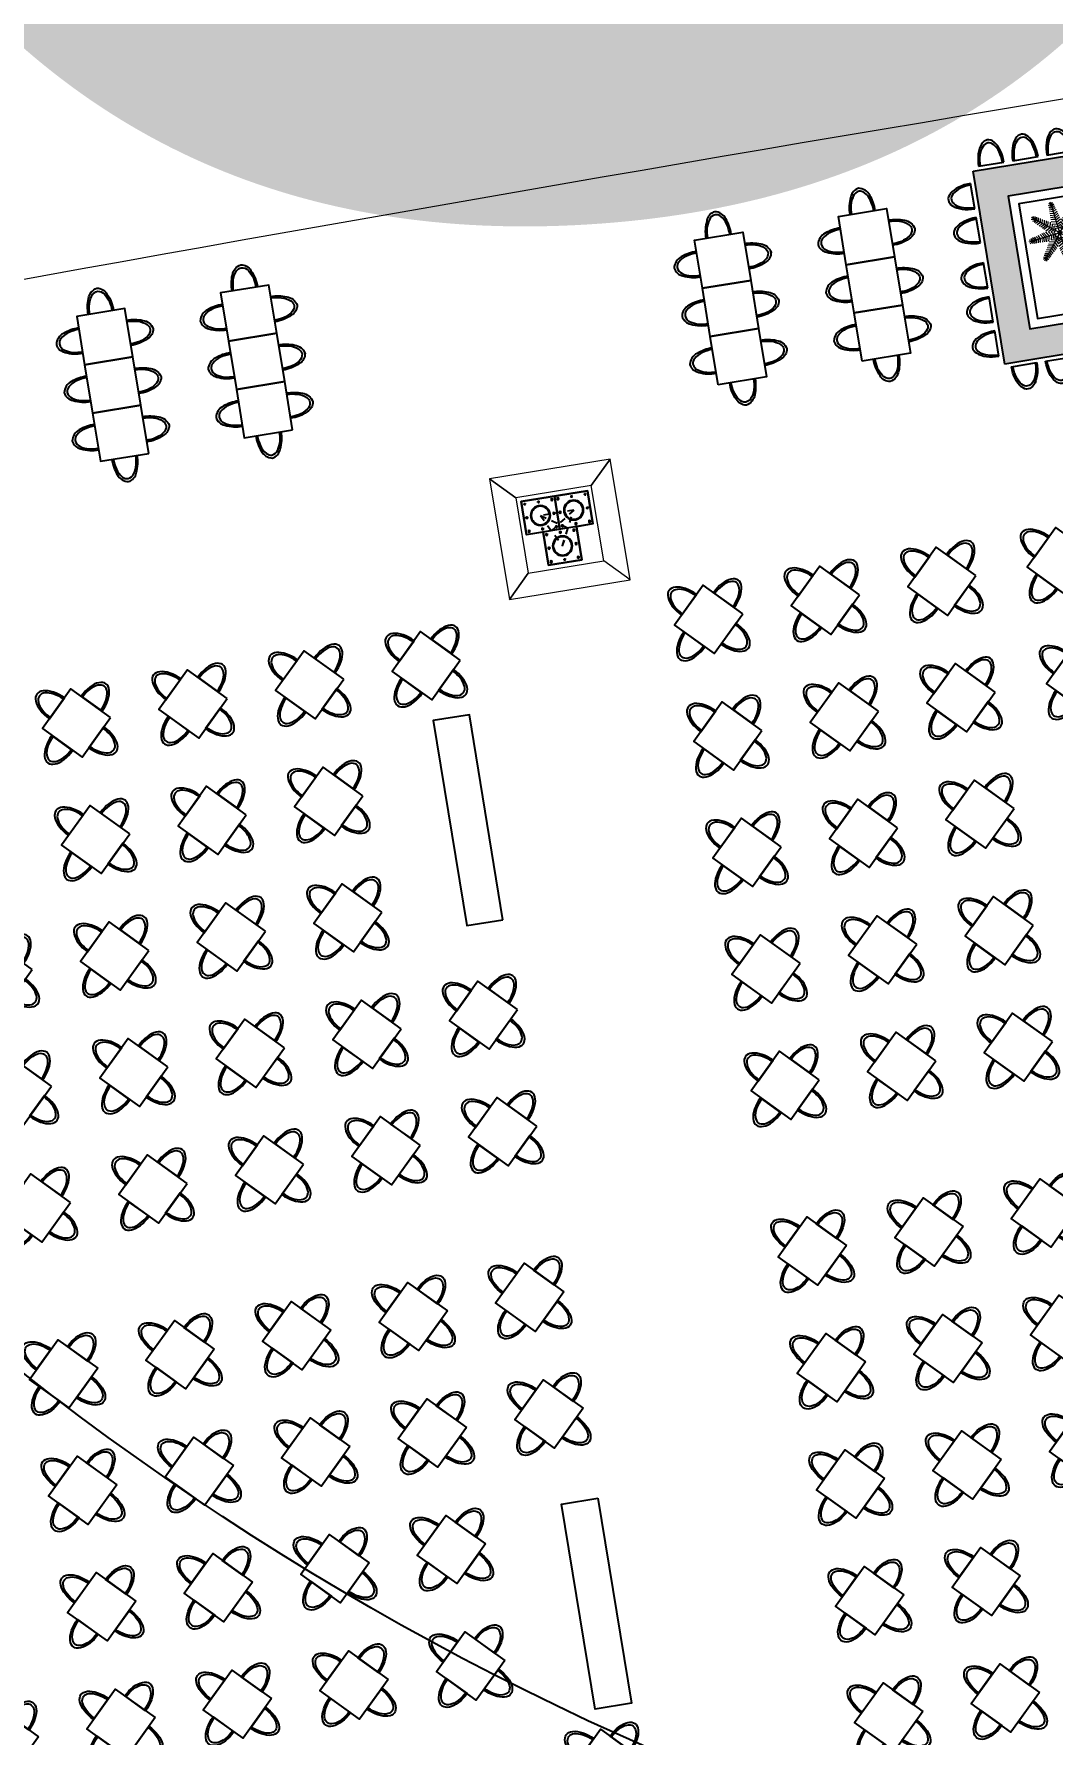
# Model space of a CAD drawing. Header units: metres. Extents: x 2 to 659295185, y -28 to 1124222152.
# Drawn here: x 655546.47 to 655563.14, y 1126425.51 to 1126453.34 of the extents above; entities that cross this region are included whole.
import ezdxf

# ---------------------------------------------------------------- set-up
doc = ezdxf.new("R2010")
doc.units = ezdxf.units.M
doc.header["$MEASUREMENT"] = 0
for name, pattern in [('CCSM_C1_CUERPO D.dwg 19-03-12$0$CONTINUA', [0]), ('CCSM_C1_CUERPO EL$0$DASHED', [0.75, 0.5, -0.25]), ('CCSM_XREF ESTRUCTURA15$0$ACAD_ISO10W100', [18, 12, -3, 0, -3]), ('CCSM_XREF ESTRUCTURA15$0$DASHED2', [0.375, 0.25, -0.125]), ('CCSM_XREF ESTRUCTURA15$0$MITTE', [2, 1.25, -0.25, 0.25, -0.25]), ('DASHDOT', [1, 0.5, -0.25, 0, -0.25])]:
    doc.linetypes.add(name, pattern=pattern)
doc.layers.get('0').update_dxf_attribs({"linetype": 'CONTINUOUS'})
for name, color, linetype in [('CCSM_C1_CUERPO CK$0$A-VISTA 4', 8, 'CONTINUOUS'), ('CCSM_C1_CUERPO D.dwg 19-03-12$0$1_jardinera', 86, 'CONTINUOUS'), ('CCSM_C1_CUERPO D.dwg 19-03-12$0$A-PEDESTAL', 4, 'CONTINUOUS'), ('CCSM_C1_CUERPO D.dwg 19-03-12$0$MESÓN', 6, 'CONTINUOUS'), ('CCSM_C1_CUERPO D.dwg 19-03-12$0$PARED BAJA', 2, 'CONTINUOUS'), ('CCSM_C1_CUERPO D.dwg 19-03-12$0$RELLENO', 8, 'CONTINUOUS'), ('CCSM_C1_CUERPO D.dwg 19-03-12$0$SILLAS', 8, 'CONTINUOUS'), ('CCSM_C1_CUERPO EL$0$A-PROYECCIONES', 5, 'CCSM_C1_CUERPO EL$0$DASHED'), ('CCSM_XREF ESTRUCTURA15$0$A_EJES', 8, 'CCSM_XREF ESTRUCTURA15$0$ACAD_ISO10W100'), ('CCSM_XREF ESTRUCTURA15$0$A_PLANCHAS BASE', 57, 'CONTINUOUS'), ('CCSM_XREF ESTRUCTURA15$0$A_PROYECCION', 8, 'CCSM_XREF ESTRUCTURA15$0$DASHED2'), ('CCSM_XREF ESTRUCTURA15$0$PS_MIDLINE', 1, 'CCSM_XREF ESTRUCTURA15$0$MITTE'), ('CCSM_XREF ESTRUCTURA15$0$PS_SOLID', 2, 'CONTINUOUS'), ('CCSM_XREF ESTRUCTURA15$0$txt100', 2, 'CONTINUOUS'), ('CESTOS DE BASURA', 1, 'CONTINUOUS'), ('MESAS', 5, 'CONTINUOUS'), ('MESAS DE FERIA', 7, 'CONTINUOUS'), ('Numero de manzana', 6, 'CONTINUOUS'), ('SILLAS', 2, 'CONTINUOUS')]:
    doc.layers.add(name, color=color, linetype=linetype)
doc.layers.add('LOCALES ASIGNADOS', color=41, linetype='DASHDOT', lineweight=0)
doc.layers.add('PISO AZUL', color=7, linetype='CONTINUOUS', true_color=0xbddeff)
doc.styles.add('ROMAN', font='verdana.ttf')

# ---------------------------------------------------------------- blocks, each defined once
blk = doc.blocks.new('CCSM_C1_CUERPO D.dwg 19-03-12$0$sillas')
at = {"layer": 'CCSM_C1_CUERPO D.dwg 19-03-12$0$SILLAS'}
blk.add_line((0.21, 0), (-0.21, 0), dxfattribs=at)
at = {"layer": 'CCSM_C1_CUERPO D.dwg 19-03-12$0$SILLAS', "extrusion": (0, 0, -1)}
for major_axis, ratio in [((0, 0.403), 0.521085), ((0, 0.353), 0.524072)]:
    blk.add_ellipse((0, 0), major_axis=major_axis, ratio=ratio, start_param=4.712389, end_param=7.853982, dxfattribs=at)
blk = doc.blocks.new('CCSM_C1_CUERPO D.dwg 19-03-12$0$PALMERA')
at = {"linetype": 'Continuous', "lineweight": 0}
for p, q in [((0, 0.438), (-0.027, 0.495)), ((0, 0.438), (0, 0.506)), ((0, 0.438), (0.027, 0.495)), ((-0.275, 0.324), (-0.334, 0.346)), ((-0.275, 0.324), (-0.323, 0.372)), ((-0.273, 0.323), (-0.322, 0.317)), ((-0.259, 0.308), (-0.305, 0.296)), ((-0.275, 0.324), (-0.297, 0.383)), ((-0.241, 0.29), (-0.289, 0.274)), ((0, 0.049), (-0.275, 0.324)), ((-0.273, 0.323), (-0.268, 0.371)), ((-0.22, 0.27), (-0.272, 0.252)), ((-0.259, 0.308), (-0.246, 0.354)), ((-0.2, 0.25), (-0.253, 0.227)), ((-0.241, 0.29), (-0.225, 0.338)), ((-0.22, 0.27), (-0.203, 0.321)), ((-0.2, 0.25), (-0.177, 0.302)), ((-0.175, 0.224), (-0.153, 0.284)), ((-0.154, 0.203), (-0.13, 0.267)), ((-0.134, 0.183), (-0.108, 0.25)), ((0, 0.239), (-0.066, 0.268)), ((0, 0.266), (-0.062, 0.295)), ((0, 0.297), (-0.058, 0.323)), ((0, 0.333), (-0.054, 0.354)), ((0, 0.361), (-0.049, 0.385)), ((0, 0.39), (-0.045, 0.412)), ((0, 0.415), (-0.042, 0.439)), ((0, 0.436), (-0.038, 0.466)), ((0, 0.436), (0.038, 0.466)), ((0, 0.415), (0.042, 0.439)), ((0, 0.049), (0, 0.438)), ((0, 0.39), (0.045, 0.412)), ((0, 0.361), (0.049, 0.385)), ((0, 0.333), (0.054, 0.354)), ((0, 0.049), (0.275, 0.324)), ((0, 0.297), (0.058, 0.323)), ((0, 0.266), (0.062, 0.295)), ((0, 0.239), (0.066, 0.268)), ((0.134, 0.183), (0.108, 0.25)), ((0.154, 0.203), (0.13, 0.267)), ((0.175, 0.224), (0.153, 0.284)), ((0.2, 0.25), (0.177, 0.302)), ((0.2, 0.25), (0.253, 0.227)), ((0.22, 0.27), (0.203, 0.321)), ((0.22, 0.27), (0.272, 0.252)), ((0.241, 0.29), (0.225, 0.338)), ((0.241, 0.29), (0.289, 0.274)), ((0.259, 0.308), (0.246, 0.354)), ((0.259, 0.308), (0.305, 0.296)), ((0.273, 0.323), (0.268, 0.371)), ((0.273, 0.323), (0.322, 0.317)), ((0.275, 0.324), (0.297, 0.383)), ((0.275, 0.324), (0.323, 0.372)), ((0.275, 0.324), (0.334, 0.346)), ((-0.389, 0.049), (-0.457, 0.049)), ((-0.389, 0.049), (-0.446, 0.076)), ((-0.389, 0.049), (-0.446, 0.023)), ((-0.387, 0.049), (-0.417, 0.087)), ((-0.387, 0.049), (-0.417, 0.011)), ((-0.366, 0.049), (-0.39, 0.091)), ((-0.366, 0.049), (-0.39, 0.007)), ((0, 0.049), (-0.389, 0.049)), ((-0.341, 0.049), (-0.363, 0.095)), ((-0.341, 0.049), (-0.363, 0.004)), ((-0.312, 0.049), (-0.336, 0.098)), ((-0.312, 0.049), (-0.336, 0)), ((-0.283, 0.049), (-0.304, 0.103)), ((-0.283, 0.049), (-0.304, -0.004)), ((0, 0.049), (-0.275, -0.226)), ((-0.248, 0.049), (-0.274, 0.107)), ((-0.248, 0.049), (-0.274, -0.009)), ((-0.217, 0.049), (-0.246, 0.111)), ((-0.217, 0.049), (-0.246, -0.013)), ((-0.175, 0.224), (-0.235, 0.202)), ((-0.19, 0.049), (-0.219, 0.115)), ((-0.19, 0.049), (-0.219, -0.016)), ((-0.154, 0.203), (-0.218, 0.179)), ((-0.134, 0.183), (-0.201, 0.158)), ((-0.155, 0.049), (-0.185, 0.119)), ((-0.155, 0.049), (-0.185, -0.021)), ((-0.109, 0.159), (-0.181, 0.131)), ((-0.085, 0.135), (-0.148, 0.11)), ((-0.121, 0.049), (-0.148, 0.11)), ((-0.121, 0.049), (-0.148, -0.012)), ((-0.063, 0.112), (-0.112, 0.096)), ((-0.089, 0.049), (-0.112, 0.096)), ((-0.089, 0.049), (-0.112, 0.003)), ((-0.063, -0.014), (-0.112, 0.003)), ((-0.109, 0.159), (-0.081, 0.23)), ((-0.085, 0.135), (-0.061, 0.197)), ((-0.043, 0.092), (-0.079, 0.082)), ((-0.061, 0.049), (-0.079, 0.082)), ((-0.061, 0.049), (-0.079, 0.017)), ((-0.043, 0.006), (-0.079, 0.017)), ((0, 0.204), (-0.07, 0.235)), ((-0.063, 0.112), (-0.047, 0.161)), ((0, 0.17), (-0.061, 0.197)), ((0, 0.138), (-0.047, 0.161)), ((-0.043, 0.092), (-0.033, 0.128)), ((-0.043, 0.006), (-0.033, -0.03)), ((0, 0.11), (-0.033, 0.128)), ((0, 0.204), (0.07, 0.235)), ((0, 0.17), (0.061, 0.197)), ((0, 0.138), (0.047, 0.161)), ((0, 0.11), (0.033, 0.128)), ((0, 0.049), (0, -0.34)), ((0, 0.049), (0.275, -0.226)), ((0, 0.049), (0.389, 0.049)), ((0.043, 0.092), (0.033, 0.128)), ((0.043, 0.006), (0.033, -0.03)), ((0.043, 0.092), (0.079, 0.082)), ((0.043, 0.006), (0.079, 0.017)), ((0.063, 0.112), (0.047, 0.161)), ((0.085, 0.135), (0.061, 0.197)), ((0.061, 0.049), (0.079, 0.082)), ((0.061, 0.049), (0.079, 0.017)), ((0.063, 0.112), (0.112, 0.096)), ((0.063, -0.014), (0.112, 0.003)), ((0.109, 0.159), (0.081, 0.23)), ((0.085, 0.135), (0.148, 0.11)), ((0.089, 0.049), (0.112, 0.096)), ((0.089, 0.049), (0.112, 0.003)), ((0.109, 0.159), (0.181, 0.131)), ((0.121, 0.049), (0.148, 0.11)), ((0.121, 0.049), (0.148, -0.012)), ((0.134, 0.183), (0.201, 0.158)), ((0.154, 0.203), (0.218, 0.179)), ((0.155, 0.049), (0.185, 0.119)), ((0.155, 0.049), (0.185, -0.021)), ((0.175, 0.224), (0.235, 0.202)), ((0.19, 0.049), (0.219, 0.115)), ((0.19, 0.049), (0.219, -0.016)), ((0.217, 0.049), (0.246, 0.111)), ((0.217, 0.049), (0.246, -0.013)), ((0.248, 0.049), (0.274, 0.107)), ((0.248, 0.049), (0.274, -0.009)), ((0.283, 0.049), (0.304, 0.103)), ((0.283, 0.049), (0.304, -0.004)), ((0.312, 0.049), (0.336, 0.098)), ((0.312, 0.049), (0.336, 0)), ((0.341, 0.049), (0.363, 0.095)), ((0.341, 0.049), (0.363, 0.004)), ((0.366, 0.049), (0.39, 0.091)), ((0.366, 0.049), (0.39, 0.007)), ((0.387, 0.049), (0.417, 0.087)), ((0.387, 0.049), (0.417, 0.011)), ((0.389, 0.049), (0.446, 0.076)), ((0.389, 0.049), (0.457, 0.049)), ((0.389, 0.049), (0.446, 0.023)), ((-0.275, -0.226), (-0.334, -0.247)), ((-0.275, -0.226), (-0.323, -0.274)), ((-0.273, -0.224), (-0.322, -0.219)), ((-0.259, -0.21), (-0.305, -0.197)), ((-0.275, -0.226), (-0.297, -0.285)), ((-0.241, -0.192), (-0.289, -0.176)), ((-0.273, -0.224), (-0.268, -0.273)), ((-0.22, -0.171), (-0.272, -0.154)), ((-0.259, -0.21), (-0.246, -0.256)), ((-0.2, -0.151), (-0.253, -0.128)), ((-0.241, -0.192), (-0.225, -0.24)), ((-0.175, -0.126), (-0.235, -0.104)), ((-0.22, -0.171), (-0.203, -0.223)), ((-0.154, -0.104), (-0.218, -0.081)), ((-0.134, -0.085), (-0.201, -0.059)), ((-0.2, -0.151), (-0.177, -0.204)), ((-0.109, -0.06), (-0.181, -0.032)), ((-0.175, -0.126), (-0.153, -0.186)), ((-0.154, -0.104), (-0.13, -0.168)), ((-0.085, -0.036), (-0.148, -0.012)), ((-0.134, -0.085), (-0.108, -0.152)), ((-0.109, -0.06), (-0.081, -0.132)), ((-0.085, -0.036), (-0.061, -0.099)), ((0, -0.106), (-0.07, -0.136)), ((0, -0.141), (-0.066, -0.17)), ((-0.063, -0.014), (-0.047, -0.063)), ((0, -0.168), (-0.062, -0.197)), ((0, -0.072), (-0.061, -0.099)), ((0, -0.198), (-0.058, -0.225)), ((0, -0.234), (-0.054, -0.255)), ((0, -0.04), (-0.047, -0.063)), ((0, -0.012), (-0.033, -0.03)), ((0, -0.012), (0.033, -0.03)), ((0, -0.04), (0.047, -0.063)), ((0, -0.072), (0.061, -0.099)), ((0, -0.106), (0.07, -0.136)), ((0, -0.141), (0.066, -0.17)), ((0, -0.168), (0.062, -0.197)), ((0, -0.198), (0.058, -0.225)), ((0, -0.234), (0.054, -0.255)), ((0.063, -0.014), (0.047, -0.063)), ((0.085, -0.036), (0.061, -0.099)), ((0.109, -0.06), (0.081, -0.132)), ((0.085, -0.036), (0.148, -0.012)), ((0.134, -0.085), (0.108, -0.152)), ((0.109, -0.06), (0.181, -0.032)), ((0.154, -0.104), (0.13, -0.168)), ((0.134, -0.085), (0.201, -0.059)), ((0.175, -0.126), (0.153, -0.186)), ((0.154, -0.104), (0.218, -0.081)), ((0.175, -0.126), (0.235, -0.104)), ((0.2, -0.151), (0.177, -0.204)), ((0.2, -0.151), (0.253, -0.128)), ((0.22, -0.171), (0.203, -0.223)), ((0.22, -0.171), (0.272, -0.154)), ((0.241, -0.192), (0.225, -0.24)), ((0.241, -0.192), (0.289, -0.176)), ((0.259, -0.21), (0.246, -0.256)), ((0.259, -0.21), (0.305, -0.197)), ((0.273, -0.224), (0.268, -0.273)), ((0.273, -0.224), (0.322, -0.219)), ((0.275, -0.226), (0.323, -0.274)), ((0.275, -0.226), (0.334, -0.247)), ((0.275, -0.226), (0.297, -0.285)), ((0, -0.263), (-0.049, -0.287)), ((0, -0.291), (-0.045, -0.314)), ((0, -0.317), (-0.042, -0.341)), ((0, -0.338), (-0.038, -0.368)), ((0, -0.34), (-0.027, -0.397)), ((0, -0.263), (0.049, -0.287)), ((0, -0.291), (0.045, -0.314)), ((0, -0.317), (0.042, -0.341)), ((0, -0.338), (0.038, -0.368)), ((0, -0.34), (0, -0.408)), ((0, -0.34), (0.027, -0.397))]:
    blk.add_line(p, q, dxfattribs=at)
at = {"linetype": 'CCSM_C1_CUERPO D.dwg 19-03-12$0$CONTINUA', "lineweight": 0}
for p, q in [((-0.275, 0.324), (-0.275, 0.324)), ((0, 0.438), (0, 0.438)), ((0.275, 0.324), (0.275, 0.324)), ((-0.389, 0.049), (-0.389, 0.049)), ((0.389, 0.049), (0.389, 0.049)), ((-0.275, -0.226), (-0.275, -0.226)), ((0.275, -0.226), (0.275, -0.226)), ((0, -0.34), (0, -0.34))]:
    blk.add_line(p, q, dxfattribs=at)
at = {"linetype": 'Continuous', "lineweight": 0}
blk.add_circle((0, 0.049), 0.0275, dxfattribs=at)
blk.add_circle((0, 0.049), 0.0275, dxfattribs=at)
blk.add_circle((0, 0.049), 0.0275, dxfattribs=at)
blk.add_circle((0, 0.049), 0.0275, dxfattribs=at)
blk.add_circle((0, 0.049), 0.0275, dxfattribs=at)
blk.add_circle((0, 0.049), 0.0275, dxfattribs=at)
blk.add_circle((0, 0.049), 0.0275, dxfattribs=at)
blk.add_circle((0, 0.049), 0.0275, dxfattribs=at)
blk = doc.blocks.new('CCSM_C1_CUERPO D.dwg 19-03-12$0$44556')
at = {"layer": 'CCSM_C1_CUERPO D.dwg 19-03-12$0$PARED BAJA'}
h = blk.add_hatch(dxfattribs=at)
h.set_pattern_fill('AR-SAND', color=42, scale=0.002, angle=170.6915)
h.set_pattern_definition([(127.5, (0, 0), (-0.09788265, -0.00320006), [0, -0.077216, 0, -0.08636, 0, -0.08255]), (97.5, (0, 0), (-0.14336502, 0.08990466), [0, -0.041656, 0, -0.069596, 0, -0.02667]), (57.5, (-3e-10, -0.06248), (-0.00028744, 0.15819847), [0, -0.0254, 0, -0.09144, 0, -0.11938]), (47.5, (-3e-10, -0.06248), (-0.04458586, 0.1527113), [0, -0.0127, 0, -0.059944, 0, -0.06858])])
h.paths.add_polyline_path([(44.061, -48.111), (44.061, -50.311), (41.161, -50.311), (41.161, -50.811), (44.561, -50.811), (44.561, -47.611), (41.161, -47.611), (41.161, -48.111)])
h.paths.add_polyline_path([(39.161, -48.111), (39.161, -47.611), (35.761, -47.611), (35.761, -50.811), (39.161, -50.811), (39.161, -50.311), (36.261, -50.311), (36.261, -48.111)])
for points in [[(39.161, -48.461), (39.161, -48.461), (39.161, -48.111), (36.261, -48.111), (36.261, -50.311), (39.161, -50.311), (39.161, -49.961)], [(41.161, -48.461), (41.161, -48.461), (41.161, -48.111), (44.061, -48.111), (44.061, -50.311), (41.161, -50.311), (41.161, -49.961)], [(39.011, -48.461), (39.011, -48.261), (36.411, -48.261), (36.411, -50.161), (39.011, -50.161), (39.011, -49.961)], [(41.311, -48.461), (41.311, -48.261), (43.911, -48.261), (43.911, -50.161), (41.311, -50.161), (41.311, -49.961)]]:
    blk.add_lwpolyline(points)
at = {"layer": 'CCSM_C1_CUERPO D.dwg 19-03-12$0$MESÓN', "color": 3}
for p, q in [((35.761, -50.811), (35.761, -47.611)), ((35.761, -47.611), (39.161, -47.611)), ((39.161, -48.111), (39.161, -47.611)), ((44.561, -47.611), (41.161, -47.611)), ((41.161, -48.111), (41.161, -47.611)), ((44.561, -50.811), (44.561, -47.611)), ((39.161, -50.311), (39.161, -50.811)), ((41.161, -50.311), (41.161, -50.811)), ((39.161, -50.811), (35.761, -50.811)), ((41.161, -50.811), (44.561, -50.811))]:
    blk.add_line(p, q, dxfattribs=at)
at = {"layer": 'CCSM_C1_CUERPO D.dwg 19-03-12$0$RELLENO', "color": 7}
for p, q in [((39.161, -48.111), (39.161, -48.461)), ((39.161, -49.961), (39.161, -50.311))]:
    blk.add_line(p, q, dxfattribs=at)
at = {"layer": 'CCSM_C1_CUERPO D.dwg 19-03-12$0$RELLENO', "color": 160}
for p, q in [((39.011, -49.961), (39.011, -48.461)), ((41.311, -48.461), (39.011, -48.461)), ((39.161, -48.611), (39.161, -49.811)), ((41.161, -48.611), (39.161, -48.611)), ((41.161, -48.611), (41.161, -49.811)), ((41.311, -49.961), (41.311, -48.461)), ((41.161, -49.811), (39.161, -49.811)), ((41.311, -49.961), (39.011, -49.961))]:
    blk.add_line(p, q, dxfattribs=at)
at = {"xscale": -1}
for p, rotation in [((36.071, -47.549), 0.006560175921928035), ((36.636, -47.549), 0.006560175921928035), ((37.201, -47.549), 0.006560175921928035), ((37.748, -47.549), 0.006560175921928035), ((38.296, -47.549), 0.006560175921928035), ((38.843, -47.549), 0.006560175921928035), ((35.686, -48.016), 90.00656015095574), ((35.686, -48.582), 90.00656015095574), ((35.686, -49.329), 90.00656015095574), ((35.686, -49.894), 90.00656015095574), ((35.686, -50.459), 90.00656015095574), ((41.478, -50.873), 180.0065601617041), ((42.025, -50.873), 180.0065601617041), ((42.573, -50.873), 180.0065601617041), ((43.12, -50.873), 180.0065601617041), ((43.685, -50.873), 180.0065601617041), ((44.25, -50.873), 180.0065601617041)]:
    blk.add_blockref('CCSM_C1_CUERPO D.dwg 19-03-12$0$sillas', p, dxfattribs=dict(at, rotation=rotation))
for p, rotation in [((41.478, -47.549), 359.993439846264), ((42.025, -47.549), 359.993439846264), ((42.573, -47.549), 359.993439846264), ((43.12, -47.549), 359.993439846264), ((43.685, -47.549), 359.993439846264), ((44.25, -47.549), 359.993439846264), ((44.635, -48.016), 269.9934398456682), ((44.635, -48.582), 269.9934398456682), ((44.635, -49.329), 269.9934398456682), ((44.635, -49.894), 269.9934398456682), ((44.635, -50.459), 269.9934398456682), ((36.071, -50.873), 179.9934398604819), ((36.636, -50.873), 179.9934398604819), ((37.201, -50.873), 179.9934398604819), ((37.748, -50.873), 179.9934398604819), ((38.296, -50.873), 179.9934398604819), ((38.843, -50.873), 179.9934398604819)]:
    blk.add_blockref('CCSM_C1_CUERPO D.dwg 19-03-12$0$sillas', p, dxfattribs=dict(rotation=rotation))
at = {"layer": 'CCSM_C1_CUERPO D.dwg 19-03-12$0$1_jardinera', "xscale": 1.149563022003319, "yscale": 1.149563022003319, "zscale": 1.149563022003319, "rotation": 262.319790938566}
for p in [(36.953, -48.839), (38.102, -48.805), (42.007, -48.863), (43.271, -48.829), (39.959, -49.081), (37.414, -49.579), (42.789, -49.603)]:
    blk.add_blockref('CCSM_C1_CUERPO D.dwg 19-03-12$0$PALMERA', p, dxfattribs=at)
blk = doc.blocks.new('CCSM_XREF ESTRUCTURA15$0$baric')
at = {"layer": 'CCSM_XREF ESTRUCTURA15$0$A_PROYECCION'}
for p, q in [((0, 0), (550, 0)), ((275, -550), (0, 0)), ((0, 0), (412.5, -275)), ((550, 0), (137.5, -275)), ((550, 0), (275, -550))]:
    blk.add_line(p, q, dxfattribs=at)
blk = doc.blocks.new('CCSM_XREF ESTRUCTURA15$0$COLUMNAS D')
at = {"color": 7}
blk.add_line((655556.732, 1126450.028), (655556.821, 1126449.485), dxfattribs=at)
blk.add_lwpolyline([(655556.189, 1126449.939), (655557.275, 1126450.117), (655557.364, 1126449.574), (655557.093, 1126449.529), (655557.182, 1126448.987), (655556.639, 1126448.898), (655556.55, 1126449.441), (655556.278, 1126449.396), (655556.189, 1126449.939), (655557.275, 1126450.117)], dxfattribs=at)
at = {"layer": 'CCSM_XREF ESTRUCTURA15$0$A_EJES'}
for p, q in [((655556.492, 1126449.938, 0), (655556.488, 1126449.937, 0)), ((655556.714, 1126449.974, 0), (655556.668, 1126449.967, 0)), ((655556.695, 1126449.947, 0), (655556.687, 1126449.994, 0)), ((655556.813, 1126449.99, 0), (655556.766, 1126449.983, 0)), ((655556.793, 1126449.963, 0), (655556.786, 1126450.01, 0)), ((655556.992, 1126450.02, 0), (655556.988, 1126450.019, 0)), ((655557.293, 1126449.841, 0), (655557.258, 1126449.835, 0)), ((655557.274, 1126449.814, 0), (655557.268, 1126449.851, 0)), ((655556.295, 1126449.677, 0), (655556.26, 1126449.672, 0)), ((655556.287, 1126449.652, 0), (655556.281, 1126449.689, 0)), ((655556.751, 1126449.752, 0), (655556.704, 1126449.744, 0)), ((655556.731, 1126449.725, 0), (655556.724, 1126449.771, 0)), ((655556.768, 1126449.503, 0), (655556.76, 1126449.549, 0)), ((655556.849, 1126449.768, 0), (655556.803, 1126449.761, 0)), ((655556.83, 1126449.741, 0), (655556.822, 1126449.788, 0)), ((655556.866, 1126449.519, 0), (655556.859, 1126449.566, 0)), ((655557.108, 1126449.583, 0), (655557.061, 1126449.575, 0)), ((655557.088, 1126449.556, 0), (655557.081, 1126449.602, 0)), ((655557.33, 1126449.619, 0), (655557.283, 1126449.611, 0)), ((655557.31, 1126449.592, 0), (655557.303, 1126449.638, 0)), ((655556.343, 1126449.457, 0), (655556.296, 1126449.45, 0)), ((655556.323, 1126449.43, 0), (655556.316, 1126449.477, 0)), ((655556.565, 1126449.494, 0), (655556.519, 1126449.486, 0)), ((655556.546, 1126449.467, 0), (655556.538, 1126449.513, 0)), ((655556.63, 1126449.403, 0), (655556.584, 1126449.395, 0)), ((655556.611, 1126449.376, 0), (655556.603, 1126449.422, 0)), ((655556.787, 1126449.53, 0), (655556.741, 1126449.522, 0)), ((655556.852, 1126449.439, 0), (655556.806, 1126449.432, 0)), ((655556.833, 1126449.412, 0), (655556.825, 1126449.459, 0)), ((655556.886, 1126449.546, 0), (655556.839, 1126449.539, 0)), ((655557.074, 1126449.476, 0), (655557.028, 1126449.468, 0)), ((655557.055, 1126449.449, 0), (655557.047, 1126449.495, 0)), ((655557.091, 1126449.227, 0), (655557.084, 1126449.273, 0)), ((655556.667, 1126449.181, 0), (655556.62, 1126449.173, 0)), ((655556.647, 1126449.154, 0), (655556.64, 1126449.2, 0)), ((655557.111, 1126449.254, 0), (655557.065, 1126449.246, 0)), ((655557.147, 1126449.032, 0), (655557.101, 1126449.024, 0)), ((655557.128, 1126449.005, 0), (655557.12, 1126449.051, 0)), ((655556.703, 1126448.959, 0), (655556.657, 1126448.951, 0)), ((655556.684, 1126448.932, 0), (655556.676, 1126448.978, 0))]:
    blk.add_line(p, q, dxfattribs=at)
at = {"layer": 'CCSM_XREF ESTRUCTURA15$0$A_PLANCHAS BASE'}
for p, q in [((655557.275, 1126450.117), (655556.189, 1126449.939)), ((655557.364, 1126449.574), (655557.275, 1126450.117)), ((655556.189, 1126449.939), (655556.278, 1126449.396)), ((655556.732, 1126450.028), (655556.821, 1126449.485)), ((655557.364, 1126449.574), (655556.278, 1126449.396)), ((655556.55, 1126449.441), (655556.639, 1126448.898)), ((655557.182, 1126448.987), (655557.093, 1126449.529)), ((655556.639, 1126448.898), (655557.182, 1126448.987))]:
    blk.add_line(p, q, dxfattribs=at)
at = {"layer": 'CCSM_XREF ESTRUCTURA15$0$A_PLANCHAS BASE', "extrusion": (0, 0, -1)}
for centre in [(-655556.691, 1126449.97), (-655556.79, 1126449.986), (-655556.727, 1126449.748), (-655556.826, 1126449.764), (-655556.862, 1126449.542), (-655557.084, 1126449.579), (-655557.307, 1126449.615), (-655556.32, 1126449.453), (-655556.542, 1126449.49), (-655556.607, 1126449.399), (-655556.764, 1126449.526), (-655556.829, 1126449.436), (-655557.051, 1126449.472), (-655556.644, 1126449.177), (-655557.088, 1126449.25), (-655557.124, 1126449.028), (-655556.68, 1126448.955)]:
    blk.add_circle(centre, 0.0135, dxfattribs=at)
for centre, start, end in [((-655557.27, 1126449.837), 78.6028, 344.1627), ((-655556.283, 1126449.675), 177.2204, 82.7803)]:
    blk.add_arc(centre, 0.0135, start, end, dxfattribs=at)
at = {"layer": 'CCSM_XREF ESTRUCTURA15$0$PS_SOLID'}
blk.add_line((655556.821, 1126449.485), (655556.732, 1126450.028), dxfattribs=at)
at = {"layer": 'CCSM_XREF ESTRUCTURA15$0$PS_SOLID', "extrusion": (0, 0, -1)}
for centre, radius in [((-655556.505, 1126449.712), 0.162), ((-655556.505, 1126449.712), 0.151), ((-655557.048, 1126449.801), 0.162), ((-655557.048, 1126449.801), 0.151), ((-655556.866, 1126449.214), 0.162), ((-655556.866, 1126449.214), 0.151)]:
    blk.add_circle(centre, radius, dxfattribs=at)
at = {"layer": 'CCSM_XREF ESTRUCTURA15$0$txt100', "extrusion": (0, 0, -1), "xscale": 0.00099999999997894, "yscale": 0.00099999999997894, "zscale": -0.0009999999999789392, "rotation": 350.6915487423701}
blk.add_blockref('CCSM_XREF ESTRUCTURA15$0$baric', (-655557.048, 1126449.801), dxfattribs=at)
blk = doc.blocks.new('mesa cuadrada')
at = {"layer": 'MESAS', "color": 7}
blk.add_lwpolyline([(0, 0.8), (0.8, 0.8), (0.8, 0), (0, 0)], close=True, dxfattribs=at)
blk = doc.blocks.new('SILLA NARANJA')
at = {"layer": 'SILLAS', "color": 3}
blk.add_line((-0.15, 0.147), (0.15, -0.147), dxfattribs=at)
for major_axis, ratio in [((-0.282, -0.288), 0.521085), ((-0.247, -0.252), 0.524072)]:
    blk.add_ellipse((0, 0), major_axis=major_axis, ratio=ratio, start_param=1.570796, end_param=4.712389, dxfattribs=at)
blk = doc.blocks.new('MESA BAJA NARANJA')
at = {"color": 7, "extrusion": (0, 0, -1), "zscale": -0.9999999999999999, "rotation": 224.4563677717573}
blk.add_blockref('mesa cuadrada', (0, 0), dxfattribs=at)
at = {"layer": 'PISO AZUL'}
for p, rotation in [((-0.28, -0.286), 89.99999999999999), ((-0.286, -0.84), 179.9999999999999), ((0.286, -0.851), 269.9999999999999)]:
    blk.add_blockref('SILLA NARANJA', p, dxfattribs=dict(at, rotation=rotation))
blk.add_blockref('SILLA NARANJA', (0.286, -0.28), dxfattribs=at)
blk = doc.blocks.new('MF')
at = {"color": 3}
for points in [[(-1004119.416, 828092.006, 0.093661), (-1004119.463, 828092.264, 0.272986), (-1004119.626, 828092.409, 0.280612), (-1004119.774, 828092.288, 0.119482), (-1004119.836, 828092.006, -9.41961)], [(-1004119.441, 828092.006, 0.066967), (-1004119.464, 828092.177, 0.121337), (-1004119.542, 828092.32, 0.195362), (-1004119.626, 828092.359, 0.239129), (-1004119.734, 828092.294, 0.082612), (-1004119.795, 828092.157, 0.050831), (-1004119.811, 828092.006, 0.401558)], [(-1004118.616, 828092.006, 0.093661), (-1004118.663, 828092.264, 0.272986), (-1004118.826, 828092.409, 0.280612), (-1004118.974, 828092.288, 0.119482), (-1004119.036, 828092.006, -9.41961)], [(-1004118.641, 828092.006, 0.066967), (-1004118.664, 828092.177, 0.121337), (-1004118.742, 828092.32, 0.195362), (-1004118.826, 828092.359, 0.239129), (-1004118.934, 828092.294, 0.082612), (-1004118.995, 828092.157, 0.050831), (-1004119.011, 828092.006, 0.401558)], [(-1004117.816, 828092.006, 0.093661), (-1004117.863, 828092.264, 0.272986), (-1004118.026, 828092.409, 0.280612), (-1004118.174, 828092.288, 0.119482), (-1004118.236, 828092.006, -9.41961)], [(-1004117.841, 828092.006, 0.066967), (-1004117.864, 828092.177, 0.121337), (-1004117.942, 828092.32, 0.195362), (-1004118.026, 828092.359, 0.239129), (-1004118.134, 828092.294, 0.082612), (-1004118.195, 828092.157, 0.050831), (-1004118.211, 828092.006, 0.401558)], [(-1004120.026, 828091.396, -0.093661), (-1004120.284, 828091.443, -0.272986), (-1004120.429, 828091.606, -0.280612), (-1004120.308, 828091.754, -0.119482), (-1004120.026, 828091.816, 9.41961)], [(-1004120.026, 828091.421, -0.066967), (-1004120.198, 828091.444, -0.121337), (-1004120.34, 828091.521, -0.195362), (-1004120.379, 828091.606, -0.239129), (-1004120.314, 828091.713, -0.082612), (-1004120.178, 828091.775, -0.050831), (-1004120.026, 828091.791, -0.401558)], [(-1004117.626, 828091.396, 0.093661), (-1004117.368, 828091.443, 0.272986), (-1004117.223, 828091.606, 0.280612), (-1004117.344, 828091.754, 0.119482), (-1004117.626, 828091.816, -9.41961)], [(-1004117.626, 828091.421, 0.066967), (-1004117.455, 828091.444, 0.121337), (-1004117.312, 828091.521, 0.195362), (-1004117.273, 828091.606, 0.239129), (-1004117.339, 828091.713, 0.082612), (-1004117.475, 828091.775, 0.050831), (-1004117.626, 828091.791, 0.401558)], [(-1004119.416, 828091.206, -0.093661), (-1004119.463, 828090.948, -0.272986), (-1004119.626, 828090.803, -0.280612), (-1004119.774, 828090.924, -0.119482), (-1004119.836, 828091.206, 9.41961)], [(-1004119.441, 828091.206, -0.066967), (-1004119.464, 828091.034, -0.121337), (-1004119.542, 828090.892, -0.195362), (-1004119.626, 828090.853, -0.239129), (-1004119.734, 828090.918, -0.082612), (-1004119.795, 828091.054, -0.050831), (-1004119.811, 828091.206, -0.401558)], [(-1004118.616, 828091.206, -0.093661), (-1004118.663, 828090.948, -0.272986), (-1004118.826, 828090.803, -0.280612), (-1004118.974, 828090.924, -0.119482), (-1004119.036, 828091.206, 9.41961)], [(-1004118.641, 828091.206, -0.066967), (-1004118.664, 828091.034, -0.121337), (-1004118.742, 828090.892, -0.195362), (-1004118.826, 828090.853, -0.239129), (-1004118.934, 828090.918, -0.082612), (-1004118.995, 828091.054, -0.050831), (-1004119.011, 828091.206, -0.401558)], [(-1004117.816, 828091.206, -0.093661), (-1004117.863, 828090.948, -0.272986), (-1004118.026, 828090.803, -0.280612), (-1004118.174, 828090.924, -0.119482), (-1004118.236, 828091.206, 9.41961)], [(-1004117.841, 828091.206, -0.066967), (-1004117.864, 828091.034, -0.121337), (-1004117.942, 828090.892, -0.195362), (-1004118.026, 828090.853, -0.239129), (-1004118.134, 828090.918, -0.082612), (-1004118.195, 828091.054, -0.050831), (-1004118.211, 828091.206, -0.401558)]]:
    blk.add_lwpolyline(points, format="xyb", dxfattribs=at)
at = {"color": 7}
for points in [[(-1004120.026, 828092.006), (-1004119.226, 828092.006), (-1004119.226, 828091.206), (-1004120.026, 828091.206), (-1004120.026, 828092.006)], [(-1004119.226, 828092.006), (-1004118.426, 828092.006), (-1004118.426, 828091.206), (-1004119.226, 828091.206), (-1004119.226, 828092.006)], [(-1004118.426, 828092.006), (-1004117.626, 828092.006), (-1004117.626, 828091.206), (-1004118.426, 828091.206), (-1004118.426, 828092.006)]]:
    blk.add_lwpolyline(points, dxfattribs=at)

msp = doc.modelspace()

# ---------------------------------------------------------------- hatches: boundary and pattern name
at = {"layer": 'LOCALES ASIGNADOS'}
h = msp.add_hatch(color=256, dxfattribs=at)
edge = h.paths.add_edge_path()
edge.add_line((655523.1959, 1126484.6977), (655511.4574, 1126482.7737))
edge.add_arc((492466.1192, 1099756.7687), 165221.2506, 9.306558127, 9.309002861, ccw=False)
edge.add_line((655512.5976, 1126475.8167), (655524.4397, 1126477.7575))
edge.add_arc((655211.3975, 1126425.2356), 317.4177, 9.524316, 10.79705)
h = msp.add_hatch(color=256, dxfattribs=at)
edge = h.paths.add_edge_path()
edge.add_arc((219491.1056, 1054914.3756), 441878.9229, 9.308049718, 9.309563548, ccw=False)
edge.add_line((655551.8097, 1126384.9626), (655564.5398, 1126387.0492))
edge.add_line((655564.5398, 1126387.0492), (655562.5867, 1126398.9652))
edge.add_line((655562.5867, 1126398.9652), (655552.3922, 1126397.2942))
edge.add_line((655552.3922, 1126397.2942), (655552.4569, 1126396.8995))
edge.add_line((655552.4569, 1126396.8995), (655549.9212, 1126396.4839))
h = msp.add_hatch(color=256, dxfattribs=at)
edge = h.paths.add_edge_path()
edge.add_line((655513.5683, 1126469.8955), (655525.4103, 1126471.8365))
edge.add_arc((823004.9948, 1153921.5169), 169714.1602, 189.307944851, 189.309970477)
edge.add_line((655526.3809, 1126465.9155), (655514.5388, 1126463.9745))
edge.add_line((655514.5388, 1126463.9745), (655513.5683, 1126469.8955))
h = msp.add_hatch(color=256, dxfattribs=at)
edge = h.paths.add_edge_path()
edge.add_line((655527.1552, 1126387.0016), (655538.9973, 1126388.9427))
edge.add_arc((823018.0965, 1153841.5836), 169714.1602, 189.306932041, 189.308957667, ccw=False)
edge.add_line((655538.0268, 1126394.8637), (655526.1848, 1126392.9226))
edge.add_line((655526.1848, 1126392.9226), (655527.1552, 1126387.0016))
h.paths.add_polyline_path([(655539.9677, 1126383.0216), (655538.9972, 1126388.9427), (655527.1552, 1126387.0017), (655528.1257, 1126381.0806)])

# ---------------------------------------------------------------- linework, layer by layer
at = {"layer": 'CCSM_C1_CUERPO CK$0$A-VISTA 4', "lineweight": 5}
for centre, radius, start, end in [((655759.3677, 1125272.1548), 1196.2927, 96.4271394, 100.4991478), ((655759.3677, 1125272.1548), 1201.2927, 99.5948071, 100.5094501), ((655377.7276, 1127600.5384), 1196.2927, 278.1177294, 282.1897732)]:
    msp.add_arc(centre, radius, start, end, dxfattribs=at)
at = {"layer": 'CCSM_C1_CUERPO D.dwg 19-03-12$0$A-PEDESTAL', "lineweight": 5}
msp.add_lwpolyline([(655556.2205, 1126444.4083), (655555.897, 1126446.382), (655553.9244, 1126446.0587), (655554.2468, 1126444.0848), (655556.2205, 1126444.4083), (655555.7897, 1126444.7177), (655555.5876, 1126445.9512), (655555.897, 1126446.382), (655555.5876, 1126445.9512), (655554.354, 1126445.7491), (655553.9244, 1126446.0587), (655554.354, 1126445.7491), (655554.5562, 1126444.5155), (655554.2468, 1126444.0848), (655554.5562, 1126444.5155), (655555.7897, 1126444.7177)], dxfattribs=at)
at = {"layer": 'CCSM_C1_CUERPO EL$0$A-PROYECCIONES', "lineweight": 5}
for points in [[(655418.2129, 1126420.7692, -0.0062103), (655448.1361, 1126429.2504, -0.0092237), (655497.973, 1126441.5898, -0.0058318), (655529.2922, 1126448.1525), (655528.7944, 1126451.1899, -0.0194724), (655624.9805, 1126465.907, -0.0707147)], [(655421.1065, 1126403.1157, 0.0062103), (655452.1715, 1126404.6309, 0.0092237), (655503.3398, 1126408.847, 0.0058318), (655535.1153, 1126412.626), (655535.6132, 1126409.5887, 0.0194724), (655631.4645, 1126426.348, 0.0707147)]]:
    msp.add_lwpolyline(points, format="xyb", dxfattribs=at)
at = {"layer": 'CCSM_XREF ESTRUCTURA15$0$PS_MIDLINE', "color": 8, "lineweight": 5}
for p, q in [((655554.494, 1126445.6678, 4.525), (655554.5016, 1126445.6214, 4.525)), ((655554.743, 1126445.6848, 4.525), (655554.6967, 1126445.6772, 4.525)), ((655554.716, 1126445.7042, 4.525), (655554.7236, 1126445.6578, 4.525)), ((655554.9651, 1126445.7212, 4.525), (655554.9187, 1126445.7136, 4.525)), ((655554.9381, 1126445.7405, 4.525), (655554.9457, 1126445.6942, 4.525)), ((655555.0638, 1126445.7373, 4.525), (655555.0174, 1126445.7297, 4.525)), ((655555.0368, 1126445.7567, 4.525), (655555.0444, 1126445.7103, 4.525)), ((655555.2858, 1126445.7737, 4.525), (655555.2394, 1126445.7661, 4.525)), ((655555.2588, 1126445.7931, 4.525), (655555.2664, 1126445.7467, 4.525)), ((655555.5078, 1126445.8101, 4.525), (655555.4614, 1126445.8025, 4.525)), ((655555.4808, 1126445.8295, 4.525), (655555.4884, 1126445.7831, 4.525)), ((655554.521, 1126445.6484, 4.525), (655554.4746, 1126445.6408, 4.525)), ((655554.5574, 1126445.4263, 4.525), (655554.511, 1126445.4187, 4.525)), ((655554.5304, 1126445.4457, 4.525), (655554.538, 1126445.3993, 4.525)), ((655555.0015, 1126445.4991, 4.525), (655554.9551, 1126445.4915, 4.525)), ((655554.9745, 1126445.5185, 4.525), (655554.9821, 1126445.4721, 4.525)), ((655555.1002, 1126445.5153, 4.525), (655555.0538, 1126445.5077, 4.525)), ((655555.0732, 1126445.5347, 4.525), (655555.0808, 1126445.4883, 4.525)), ((655555.5442, 1126445.5881, 4.525), (655555.4978, 1126445.5805, 4.525)), ((655555.5172, 1126445.6075, 4.525), (655555.5248, 1126445.5611, 4.525)), ((655555.5536, 1126445.3854, 4.525), (655555.5612, 1126445.3391, 4.525)), ((655554.5938, 1126445.2043, 4.525), (655554.5474, 1126445.1967, 4.525)), ((655554.5668, 1126445.2237, 4.525), (655554.5744, 1126445.1773, 4.525)), ((655554.8158, 1126445.2407, 4.525), (655554.7694, 1126445.2331, 4.525)), ((655554.7888, 1126445.2601, 4.525), (655554.7964, 1126445.2137, 4.525)), ((655554.8813, 1126445.1501, 4.525), (655554.835, 1126445.1425, 4.525)), ((655554.8543, 1126445.1695, 4.525), (655554.862, 1126445.1231, 4.525)), ((655555.0379, 1126445.2771, 4.525), (655554.9915, 1126445.2695, 4.525)), ((655555.0109, 1126445.2965, 4.525), (655555.0185, 1126445.2501, 4.525)), ((655555.1034, 1126445.1865, 4.525), (655555.057, 1126445.1789, 4.525)), ((655555.0764, 1126445.2059, 4.525), (655555.084, 1126445.1595, 4.525)), ((655555.1365, 1126445.2933, 4.525), (655555.0902, 1126445.2857, 4.525)), ((655555.1096, 1126445.3127, 4.525), (655555.1172, 1126445.2663, 4.525)), ((655555.3254, 1126445.2229, 4.525), (655555.279, 1126445.2153, 4.525)), ((655555.2984, 1126445.2423, 4.525), (655555.306, 1126445.1959, 4.525)), ((655555.3586, 1126445.3297, 4.525), (655555.3122, 1126445.3221, 4.525)), ((655555.3316, 1126445.349, 4.525), (655555.3392, 1126445.3027, 4.525)), ((655555.5806, 1126445.366, 4.525), (655555.5342, 1126445.3584, 4.525)), ((655554.9177, 1126444.9281, 4.525), (655554.8714, 1126444.9205, 4.525)), ((655554.8907, 1126444.9474, 4.525), (655554.8983, 1126444.9011, 4.525)), ((655555.3618, 1126445.0008, 4.525), (655555.3154, 1126444.9932, 4.525)), ((655555.3348, 1126445.0202, 4.525), (655555.3424, 1126444.9739, 4.525)), ((655554.9541, 1126444.706, 4.525), (655554.9077, 1126444.6984, 4.525)), ((655554.9271, 1126444.7254, 4.525), (655554.9347, 1126444.679, 4.525)), ((655555.1762, 1126444.7424, 4.525), (655555.1298, 1126444.7348, 4.525)), ((655555.1492, 1126444.7618, 4.525), (655555.1568, 1126444.7154, 4.525)), ((655555.3982, 1126444.7788, 4.525), (655555.3518, 1126444.7712, 4.525)), ((655555.3712, 1126444.7982, 4.525), (655555.3788, 1126444.7518, 4.525))]:
    msp.add_line(p, q, dxfattribs=at)
at = {"layer": 'CCSM_XREF ESTRUCTURA15$0$PS_SOLID', "color": 8, "lineweight": 5}
for p, q in [((655554.4404, 1126445.6858), (655554.9831, 1126445.7748)), ((655554.5293, 1126445.1431), (655554.4404, 1126445.6858)), ((655554.9831, 1126445.7748), (655555.5259, 1126445.8638)), ((655555.0721, 1126445.232), (655554.9831, 1126445.7748)), ((655554.9831, 1126445.7748), (655555.0721, 1126445.232)), ((655555.5259, 1126445.8638), (655555.6149, 1126445.321)), ((655555.0721, 1126445.232), (655554.5293, 1126445.1431)), ((655554.8007, 1126445.1875), (655555.3435, 1126445.2765)), ((655554.8897, 1126444.6448), (655554.8007, 1126445.1875)), ((655555.6149, 1126445.321), (655555.0721, 1126445.232)), ((655555.3435, 1126445.2765), (655555.4324, 1126444.7338)), ((655555.4324, 1126444.7338), (655554.8897, 1126444.6448))]:
    msp.add_line(p, q, dxfattribs=at)
at = {"layer": 'CCSM_XREF ESTRUCTURA15$0$PS_SOLID', "color": 8, "lineweight": 5, "extrusion": (0, 0, -1)}
for centre, radius in [((-655554.4978, 1126445.6446), 0.0135), ((-655554.7198, 1126445.681), 0.0135), ((-655554.9419, 1126445.7174), 0.0135), ((-655555.0406, 1126445.7335), 0.0135), ((-655555.299, 1126445.5479), 0.162), ((-655555.299, 1126445.5479), 0.151), ((-655555.2626, 1126445.7699), 0.0135), ((-655555.4846, 1126445.8063), 0.0135), ((-655554.5342, 1126445.4225), 0.0135), ((-655554.7562, 1126445.4589), 0.162), ((-655554.7562, 1126445.4589), 0.151), ((-655554.9783, 1126445.4953), 0.0135), ((-655555.077, 1126445.5115), 0.0135), ((-655555.521, 1126445.5843), 0.0135), ((-655555.5574, 1126445.3622), 0.0135), ((-655554.5706, 1126445.2005), 0.0135), ((-655554.7926, 1126445.2369), 0.0135), ((-655554.8581, 1126445.1463), 0.0135), ((-655555.1166, 1126444.9607), 0.162), ((-655555.1166, 1126444.9607), 0.151), ((-655555.0147, 1126445.2733), 0.0135), ((-655555.0802, 1126445.1827), 0.0135), ((-655555.1134, 1126445.2895), 0.0135), ((-655555.3022, 1126445.2191), 0.0135), ((-655555.3354, 1126445.3259), 0.0135), ((-655554.8945, 1126444.9243), 0.0135), ((-655555.3386, 1126444.997), 0.0135), ((-655554.9309, 1126444.7022), 0.0135), ((-655555.153, 1126444.7386), 0.0135), ((-655555.375, 1126444.775), 0.0135)]:
    msp.add_circle(centre, radius, dxfattribs=at)
at = {"layer": 'CESTOS DE BASURA'}
for points in [[(655554.1428, 1126438.845), (655553.5928, 1126442.2002), (655553.0007, 1126442.1031), (655553.5507, 1126438.7479), (655554.1428, 1126438.845)], [(655555.6942, 1126429.3809), (655556.2443, 1126426.0257), (655555.6522, 1126425.9286), (655555.1022, 1126429.2838), (655555.6942, 1126429.3809)]]:
    msp.add_lwpolyline(points, dxfattribs=at)
at = {"layer": 'MESAS DE FERIA'}
msp.add_arc((655435.616, 1127281.3346), 876.538, 277.3238872, 283.2378814, dxfattribs=at)
at = {"layer": 'Numero de manzana', "lineweight": -2}
msp.add_circle((655575.4972, 1126468.5723), 47.2457, dxfattribs=at)

# ---------------------------------------------------------------- block references
at = {"color": 30, "lineweight": 5}
msp.add_blockref('CCSM_XREF ESTRUCTURA15$0$COLUMNAS D', (-1.7491, -4.253), dxfattribs=at)
at = {"lineweight": 5, "xscale": -1, "rotation": 9.308451443218395}
msp.add_blockref('CCSM_C1_CUERPO D.dwg 19-03-12$0$44556', (655598.1052, 1126505.2872), dxfattribs=at)
at = {"layer": 'CCSM_XREF ESTRUCTURA15$0$txt100', "color": 8, "lineweight": 5, "extrusion": (0, 0, -1), "xscale": 0.001000000117253543, "yscale": 0.001000000117253543, "zscale": -0.001, "rotation": 350.6915405064135}
msp.add_blockref('CCSM_XREF ESTRUCTURA15$0$baric', (-655555.299, 1126445.5479), dxfattribs=at)
at = {"layer": 'MESAS DE FERIA', "color": 7, "rotation": 99.30954570423641}
for p in [(1310310.3173, 2251301.5036), (1310307.9641, 2251301.1179)]:
    msp.add_blockref('MF', p, dxfattribs=at)
at = {"layer": 'MESAS DE FERIA', "color": 7, "xscale": -1, "rotation": 279.3095457305654}
for p in [(-324069.0439, 1983382.4198), (-324071.3971, 1983382.034)]:
    msp.add_blockref('MF', p, dxfattribs=at)
at = {"layer": 'MESAS DE FERIA'}
for p, rotation in [((655563.3673, 1126444.1455), 188.7648053136583), ((655561.412, 1126443.825), 188.7648053136583), ((655559.5057, 1126443.5125), 188.7648053136583), ((655557.5994, 1126443.2), 188.7648053136583), ((655552.9783, 1126442.4425), 188.7648053004739), ((655551.072, 1126442.13), 188.7648053004739), ((655563.6797, 1126442.2396), 188.7648053136583), ((655561.7244, 1126441.9191), 188.7648053136583), ((655549.1657, 1126441.8175), 188.7648053004739), ((655559.8181, 1126441.6066), 188.7648053136583), ((655547.2594, 1126441.505), 188.7648053004739), ((655557.9119, 1126441.2941), 188.7648053136583), ((655551.3845, 1126440.2241), 188.7648053004739), ((655549.4782, 1126439.9116), 188.7648053004739), ((655562.0369, 1126440.0132), 188.7648053136583), ((655560.1306, 1126439.7007), 188.7648053136583), ((655547.5719, 1126439.5991), 188.7648053004739), ((655558.2243, 1126439.3882), 188.7648053136583), ((655551.6968, 1126438.318), 188.7648053004739), ((655549.7906, 1126438.0057), 188.7648053004739), ((655562.3493, 1126438.1072), 188.7648053136583), ((655547.8843, 1126437.6932), 188.7648053004739), ((655560.443, 1126437.7947), 188.7648053136583), ((655558.5367, 1126437.4822), 188.7648053136583), ((655545.978, 1126437.3807), 188.7648053004739), ((655553.9155, 1126436.7246), 188.7648053004739), ((655552.0092, 1126436.4121), 188.7648053004739), ((655550.1029, 1126436.0996), 188.7648053004739), ((655562.6617, 1126436.2013), 188.7648053136583), ((655548.1966, 1126435.7871), 188.7648053004739), ((655560.7554, 1126435.8888), 188.7648053136583), ((655546.2903, 1126435.4746), 188.7648053004739), ((655558.8492, 1126435.5763), 188.7648053136583), ((655554.228, 1126434.8187), 188.7648053004739), ((655552.3217, 1126434.5062), 188.7648053004739), ((655550.4154, 1126434.1937), 188.7648053004739), ((655548.5091, 1126433.8812), 188.7648053004739), ((655546.6028, 1126433.5687), 188.7648053004739)]:
    msp.add_blockref('MESA BAJA NARANJA', p, dxfattribs=dict(at, rotation=rotation))
at = {"layer": 'MESAS DE FERIA', "xscale": -1, "rotation": 9.854286155436434}
for p in [(655562.9232, 1126434.6061), (655561.0169, 1126434.2936), (655559.1107, 1126433.9811), (655554.4894, 1126433.2237), (655552.5831, 1126432.9112), (655563.2357, 1126432.7002), (655550.6768, 1126432.5987), (655561.3294, 1126432.3877), (655548.7705, 1126432.2862), (655546.8642, 1126431.9737), (655559.4231, 1126432.0752), (655554.8019, 1126431.3177), (655552.8956, 1126431.0052), (655563.5481, 1126430.7942), (655550.9893, 1126430.6927), (655561.6418, 1126430.4817), (655549.083, 1126430.3802), (655559.7355, 1126430.1692), (655547.1767, 1126430.0678), (655553.208, 1126429.0993), (655551.3018, 1126428.7867), (655549.3955, 1126428.4742), (655561.9542, 1126428.5758), (655560.048, 1126428.2633), (655547.4892, 1126428.1618), (655553.5206, 1126427.1933), (655551.6143, 1126426.8808), (655549.708, 1126426.5683), (655562.2667, 1126426.6699), (655547.8017, 1126426.2558), (655560.3604, 1126426.3574), (655545.8954, 1126425.9433), (655555.7393, 1126425.5998)]:
    msp.add_blockref('MESA BAJA NARANJA', p, dxfattribs=at)

# ---------------------------------------------------------------- texts
at = {"layer": 'Numero de manzana', "lineweight": -2, "style": 'ROMAN'}
msp.add_text('01', height=41.99533, rotation=3.49153, dxfattribs=at).set_placement((655537.2012, 1126449.92))

doc.saveas('drawing.dxf')
